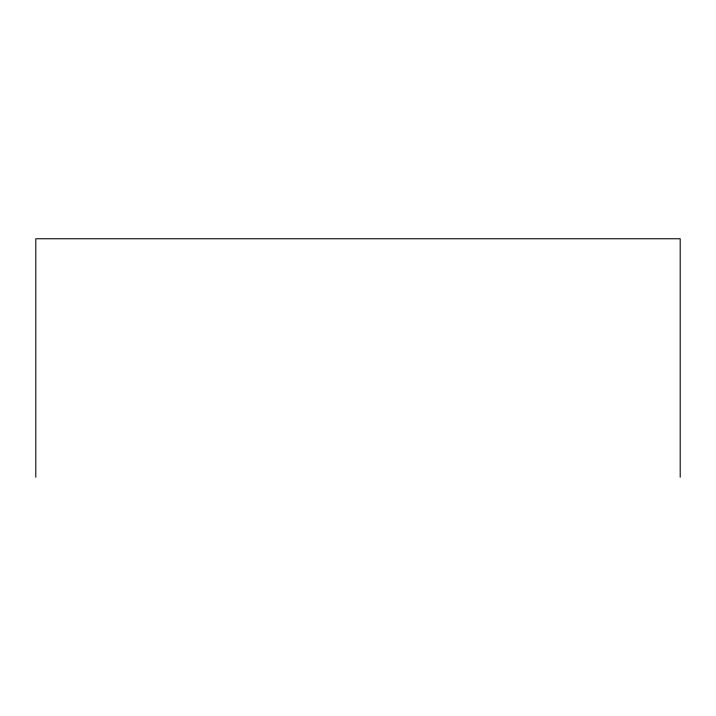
<?xml version="1.0" encoding="UTF-8"?>
<svg xmlns="http://www.w3.org/2000/svg" width="716" height="716" viewBox="0 0 716 716"><rect width="100%" height="100%" fill="white"/><g stroke="black" fill="none" stroke-linecap="round" stroke-linejoin="round"><path stroke-width="1.07" d="M680.2 477.241L680.2 238.759L35.8 238.759L35.8 477.241"/></g></svg>
